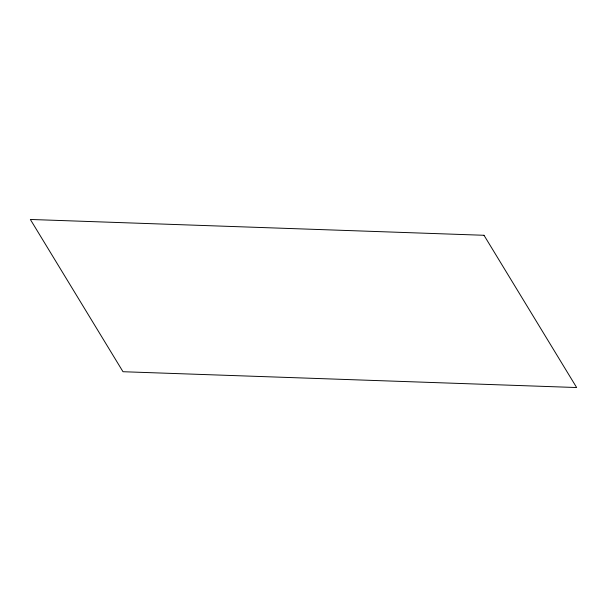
<?xml version="1.0" encoding="UTF-8"?>
<svg xmlns="http://www.w3.org/2000/svg" width="607" height="607" viewBox="0 0 607 607"><rect width="100%" height="100%" fill="white"/><g stroke="black" fill="none" stroke-linecap="round" stroke-linejoin="round"><path stroke-width="0.91" d="M483.999 235.281L30.35 219.461L123.001 371.719L576.65 387.539L483.999 235.281"/></g></svg>
